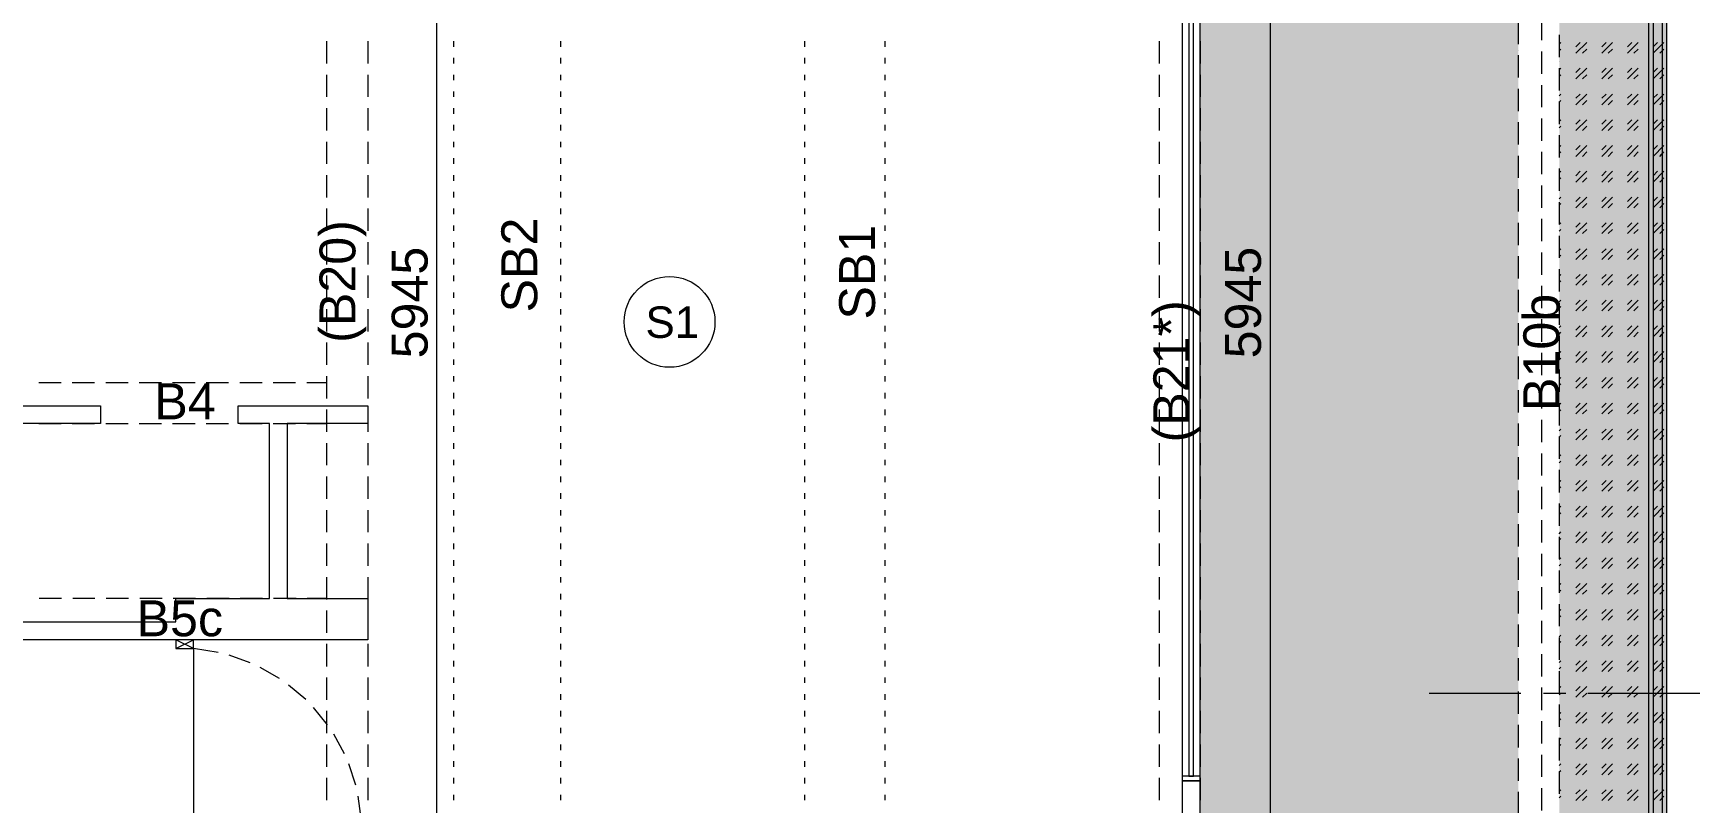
# Model space of a CAD drawing. Header units: millimetres. Extents: x -1303 to 98744, y -1303 to 90097.
# Drawn here: x 66082 to 75410, y 69865 to 74173 of the extents above; entities that cross this region are included whole.
import ezdxf

# ---------------------------------------------------------------- set-up
doc = ezdxf.new("R2010")
doc.units = ezdxf.units.MM
doc.layers.add('PDF_Geometry', color=7, linetype='Continuous')
doc.layers.add('PDF_Text', color=7, linetype='Continuous')
doc.layers.add('PDF_Solid Fills', color=192, linetype='Continuous', true_color=0xc2c0c0c0)
doc.styles.add('PDF ArialMT', font='arial.ttf')

msp = doc.modelspace()

# ---------------------------------------------------------------- linework, layer by layer
at = {"layer": 'PDF_Geometry', "color": 9, "lineweight": 0, "true_color": 0xc0c0c0}
for points in [[(74023.61861, 81272.1461), (75223.66506, 81272.1461), (75223.66506, 65432.01731), (71793.62796, 65432.01731)], [(74023.61861, 81247.60021), (75199.11916, 81247.60021), (75199.11916, 65457.40619), (71793.62796, 65457.40619)], [(74023.61861, 81197.67369), (75149.19264, 81197.67369), (75149.19264, 65507.33684), (71793.62796, 65507.33684)], [(74023.61861, 81172.2848), (75123.80375, 81172.2848), (75123.80375, 65531.87861), (71793.62796, 65531.87861)], [(74523.7764, 74258.88732), (74523.7764, 74133.63713)], [(74623.6377, 74164.95175), (74623.6377, 74039.69328)], [(74523.7764, 74071.0079), (74523.7764, 73945.7577)], [(74623.6377, 73977.07232), (74623.6377, 73852.66512)], [(74523.7764, 73883.12847), (74523.7764, 73758.72954)], [(74623.6377, 73790.03588), (74623.6377, 73664.7857)], [(74523.7764, 73696.10031), (74523.7764, 73570.85011)], [(74623.6377, 73602.16473), (74623.6377, 73476.90627)], [(74523.7764, 73508.22089), (74523.7764, 73383.81368)], [(74623.6377, 73415.1283), (74623.6377, 73289.8781)], [(74523.7764, 73321.19271), (74523.7764, 73195.94253)], [(74623.6377, 73227.24887), (74623.6377, 73101.99868)], [(74523.7764, 73133.31329), (74523.7764, 73008.90609)], [(74623.6377, 73039.37772), (74623.6377, 72914.97051)], [(74523.7764, 72946.28513), (74523.7764, 72821.02666)], [(74623.6377, 72852.34128), (74623.6377, 72727.09109)], [(74523.7764, 72758.4057), (74523.7764, 72633.15551)], [(74623.6377, 72664.46185), (74623.6377, 72540.06292)], [(74523.7764, 72571.36927), (74523.7764, 72446.11908)], [(74623.6377, 72477.43369), (74623.6377, 72352.18349)], [(74523.7764, 72383.49811), (74523.7764, 72258.23965)], [(74623.6377, 72289.55427), (74623.6377, 72165.14706)], [(74523.7764, 72195.61868), (74523.7764, 72071.21148)], [(74623.6377, 72102.5261), (74623.6377, 71977.27591)], [(74523.7764, 72008.58225), (74523.7764, 71883.33206)], [(74623.6377, 71914.64668), (74623.6377, 71789.39648)], [(74523.7764, 71820.7111), (74523.7764, 71696.30389)], [(74623.6377, 71727.61851), (74623.6377, 71602.36005)], [(74523.7764, 71633.67467), (74523.7764, 71508.42447)], [(74623.6377, 71539.73908), (74623.6377, 71414.48889)], [(74523.7764, 71445.79524), (74523.7764, 71321.3963)], [(74623.6377, 71352.70265), (74623.6377, 71227.45246)], [(74523.7764, 71258.76707), (74523.7764, 71133.51688)], [(74623.6377, 71164.8315), (74623.6377, 71039.57303)], [(74523.7764, 71070.88765), (74523.7764, 70945.63745)], [(74623.6377, 70976.95207), (74623.6377, 70852.54487)], [(74523.7764, 70883.85948), (74523.7764, 70758.60929)], [(66879.18391, 70727.29467), (66979.04522, 70777.22119)], [(66979.04522, 70727.29467), (66879.18391, 70777.22119)], [(67117.84111, 70706.13726), (66979.04522, 70727.29467), (66979.04522, 69737.12804), (66879.18391, 69687.19326)], [(74623.6377, 70789.91563), (74623.6377, 70664.66545)], [(67295.56333, 70648.59078), (67177.92484, 70690.05433)], [(67460.5911, 70559.72967), (67352.2627, 70622.35063)], [(74523.7764, 70695.98006), (74523.7764, 70570.72986)], [(67606.9987, 70442.09118), (67511.36887, 70523.33231)], [(74623.6377, 70602.04448), (74623.6377, 70477.63727)], [(74523.7764, 70508.95189), (74523.7764, 70383.69343)], [(67728.86453, 70299.91506), (67650.16064, 70397.23913)], [(74623.6377, 70415.00805), (74623.6377, 70289.75785)], [(67823.65137, 70138.26751), (67763.56351, 70248.28603)], [(74523.7764, 70321.07246), (74523.7764, 70195.82228)], [(74623.6377, 70227.12862), (74623.6377, 70101.87843)], [(67887.12359, 69962.23955), (67848.19313, 70081.57228)], [(74523.7764, 70133.19304), (74523.7764, 70008.78584)], [(74623.6377, 70040.10045), (74623.6377, 69914.85026)], [(67918.43407, 69762.51693), (67901.50815, 69901.30456)], [(74523.7764, 69946.16488), (74523.7764, 69820.90641)]]:
    msp.add_lwpolyline(points, dxfattribs=at)
at = {"layer": 'PDF_Geometry', "color": 122, "lineweight": 0, "true_color": 0x00b88a}
for points in [[(68340.73921, 69726.97084), (68340.73921, 69707.50767), (68340.73921, 75612.11835), (68340.73921, 75592.64692)], [(73005.52587, 75592.64692), (73005.52587, 75612.11835), (73005.52587, 69707.50767), (73005.52587, 69726.97084)]]:
    msp.add_lwpolyline(points, dxfattribs=at)
at = {"layer": 'PDF_Geometry', "color": 9, "lineweight": 0, "true_color": 0xc0c0c0}
for points in [[(72513.82278, 69987.62844), (72613.68574, 69987.62844), (72613.68574, 75331.98933), (72513.82278, 75331.98933)], [(72551.06311, 70013.01732), (72577.2983, 70013.01732), (72577.2983, 75306.60044), (72551.06311, 75306.60044)], [(67953.98017, 71007.41543), (67953.98017, 70777.22119), (65708.75783, 70777.22119), (65708.75783, 73927.13754), (65808.61914, 73927.13754), (65808.61914, 72087.29442), (66458.57302, 72087.29442), (66458.57302, 71987.42484), (65938.94794, 71987.42484), (65938.94794, 71977.27591), (65808.61914, 71977.27591), (65808.61914, 70877.09077), (66879.18391, 70877.09077), (66879.18391, 71007.41543), (67403.8876, 71007.41543), (67403.8876, 71987.42484), (67228.70262, 71987.42484), (67228.70262, 72087.29442), (67953.98017, 72087.29442), (67953.98017, 71987.42484), (67503.74891, 71987.42484), (67503.74891, 71007.41543)], [(66879.18391, 70727.29467), (66979.04687, 70727.29467), (66979.04687, 70777.22615), (66879.18391, 70777.22615)], [(73423.59126, 69456.99902), (73423.59126, 68487.14681), (73523.45256, 68487.14681), (73523.45256, 69687.19326), (72613.68408, 69687.19326), (72613.68408, 69987.62844), (72513.82278, 69987.62844), (72513.82278, 69556.8686), (69473.92495, 69556.8686), (69473.92495, 69456.99902)], [(72513.82278, 69987.62844), (72613.68574, 69987.62844), (72613.68574, 70013.01732), (72513.82278, 70013.01732)]]:
    msp.add_lwpolyline(points, close=True, dxfattribs=at)
at = {"layer": 'PDF_Geometry', "color": 157, "lineweight": 0, "true_color": 0x3f5f7f}
for points in [[(74393.45174, 74236.88693), (74393.45174, 74112.47972)], [(74623.6377, 74164.95175), (74623.6377, 74039.69328)], [(67723.78593, 74128.55439), (67723.78593, 74003.3042)], [(67953.98017, 74128.55439), (67953.98017, 74003.3042)], [(72383.49811, 74128.55439), (72383.49811, 74003.3042)], [(72613.68408, 74128.55439), (72613.68408, 74003.3042)], [(74393.45174, 74049.85049), (74393.45174, 73924.6003)], [(74623.6377, 73977.07232), (74623.6377, 73852.66512)], [(67723.78593, 73940.68324), (67723.78593, 73816.27603)], [(67953.98017, 73940.68324), (67953.98017, 73816.27603)], [(72383.49811, 73940.68324), (72383.49811, 73816.27603)], [(72613.68408, 73940.68324), (72613.68408, 73816.27603)], [(74393.45174, 73861.97107), (74393.45174, 73737.57213)], [(74623.6377, 73790.03588), (74623.6377, 73664.7857)], [(67723.78593, 73753.6468), (67723.78593, 73628.39661)], [(67953.98017, 73753.6468), (67953.98017, 73628.39661)], [(72383.49811, 73753.6468), (72383.49811, 73628.39661)], [(72613.68408, 73753.6468), (72613.68408, 73628.39661)], [(74393.45174, 73674.9429), (74393.45174, 73549.6927)], [(74623.6377, 73602.16473), (74623.6377, 73476.90627)], [(67723.78593, 73565.76737), (67723.78593, 73441.36844)], [(67953.98017, 73565.76737), (67953.98017, 73441.36844)], [(72383.49811, 73565.76737), (72383.49811, 73441.36844)], [(72613.68408, 73565.76737), (72613.68408, 73441.36844)], [(74393.45174, 73487.06348), (74393.45174, 73362.65627)], [(74623.6377, 73415.1283), (74623.6377, 73289.8781)], [(67723.78593, 73378.73921), (67723.78593, 73253.48901)], [(67953.98017, 73378.73921), (67953.98017, 73253.48901)], [(72383.49811, 73378.73921), (72383.49811, 73253.48901)], [(72613.68408, 73378.73921), (72613.68408, 73253.48901)], [(74393.45174, 73300.03531), (74393.45174, 73174.78512)], [(74623.6377, 73227.24887), (74623.6377, 73101.99868)], [(67723.78593, 73190.85979), (67723.78593, 73066.45258)], [(67953.98017, 73190.85979), (67953.98017, 73066.45258)], [(72383.49811, 73190.85979), (72383.49811, 73066.45258)], [(72613.68408, 73190.85979), (72613.68408, 73066.45258)], [(74393.45174, 73112.15589), (74393.45174, 72986.90569)], [(74623.6377, 73039.37772), (74623.6377, 72914.97051)], [(67723.78593, 73003.83162), (67723.78593, 72878.58143)], [(67953.98017, 73003.83162), (67953.98017, 72878.58143)], [(72383.49811, 73003.83162), (72383.49811, 72878.58143)], [(72613.68408, 73003.83162), (72613.68408, 72878.58143)], [(74393.45174, 72925.12772), (74393.45174, 72799.86926)], [(74623.6377, 72852.34128), (74623.6377, 72727.09109)], [(67723.78593, 72815.95219), (67723.78593, 72690.702)], [(67953.98017, 72815.95219), (67953.98017, 72690.702)], [(72383.49811, 72815.95219), (72383.49811, 72690.702)], [(72613.68408, 72815.95219), (72613.68408, 72690.702)], [(74393.45174, 72737.24829), (74393.45174, 72611.9981)], [(74623.6377, 72664.46185), (74623.6377, 72540.06292)], [(67723.78593, 72628.92403), (67723.78593, 72503.66556)], [(67953.98017, 72628.92403), (67953.98017, 72503.66556)], [(72383.49811, 72628.92403), (72383.49811, 72503.66556)], [(72613.68408, 72628.92403), (72613.68408, 72503.66556)], [(74393.45174, 72549.36887), (74393.45174, 72424.96167)], [(74623.6377, 72477.43369), (74623.6377, 72352.18349)], [(67723.78593, 72441.0446), (67723.78593, 72315.79441)], [(67953.98017, 72441.0446), (67953.98017, 72315.79441)], [(72383.49811, 72441.0446), (72383.49811, 72315.79441)], [(72613.68408, 72441.0446), (72613.68408, 72315.79441)], [(74393.45174, 72362.34071), (74393.45174, 72237.08224)], [(74623.6377, 72289.55427), (74623.6377, 72165.14706)], [(66112.43867, 72217.61909), (66237.693, 72217.61909)], [(66300.3181, 72217.61909), (66424.72117, 72217.61909)], [(66487.35039, 72217.61909), (66612.60059, 72217.61909)], [(66675.22569, 72217.61909), (66800.48001, 72217.61909)], [(66862.25799, 72217.61909), (66987.50819, 72217.61909)], [(67050.13741, 72217.61909), (67175.38761, 72217.61909)], [(67238.0127, 72217.61909), (67362.41991, 72217.61909)], [(67425.045, 72217.61909), (67550.2952, 72217.61909)], [(67612.92442, 72217.61909), (67723.78593, 72217.61909)], [(67723.78593, 72253.16518), (67723.78593, 72128.75798)], [(67953.98017, 72253.16518), (67953.98017, 72128.75798)], [(72383.49811, 72253.16518), (72383.49811, 72128.75798)], [(72613.68408, 72253.16518), (72613.68408, 72128.75798)], [(74393.45174, 72174.46128), (74393.45174, 72050.05408)], [(74623.6377, 72102.5261), (74623.6377, 71977.27591)], [(67723.78593, 72066.13702), (67723.78593, 71940.87855)], [(67953.98017, 72066.13702), (67953.98017, 71940.87855)], [(72383.49811, 72066.13702), (72383.49811, 71940.87855)], [(72613.68408, 72066.13702), (72613.68408, 71940.87855)], [(66112.43867, 71987.42484), (66237.693, 71987.42484)], [(66300.3181, 71987.42484), (66424.72117, 71987.42484)], [(66487.35039, 71987.42484), (66612.60059, 71987.42484)], [(66675.22569, 71987.42484), (66800.48001, 71987.42484)], [(66862.25799, 71987.42484), (66987.50819, 71987.42484)], [(67050.13741, 71987.42484), (67175.38761, 71987.42484)], [(67238.0127, 71987.42484), (67362.41991, 71987.42484)], [(67425.045, 71987.42484), (67550.2952, 71987.42484)], [(67612.92442, 71987.42484), (67723.78593, 71987.42484)], [(74393.45174, 71987.42484), (74393.45174, 71862.17466)], [(67723.78593, 71878.25759), (67723.78593, 71753.85039)], [(67953.98017, 71878.25759), (67953.98017, 71753.85039)], [(72383.49811, 71878.25759), (72383.49811, 71753.85039)], [(72613.68408, 71878.25759), (72613.68408, 71753.85039)], [(74623.6377, 71914.64668), (74623.6377, 71789.39648)], [(74393.45174, 71799.55369), (74393.45174, 71675.14648)], [(67723.78593, 71691.22115), (67723.78593, 71565.97096)], [(67953.98017, 71691.22115), (67953.98017, 71565.97096)], [(72383.49811, 71691.22115), (72383.49811, 71565.97096)], [(72613.68408, 71691.22115), (72613.68408, 71565.97096)], [(74623.6377, 71727.61851), (74623.6377, 71602.36005)], [(74393.45174, 71612.51726), (74393.45174, 71487.26706)], [(67723.78593, 71503.35), (67723.78593, 71378.94279)], [(67953.98017, 71503.35), (67953.98017, 71378.94279)], [(72383.49811, 71503.35), (72383.49811, 71378.94279)], [(72613.68408, 71503.35), (72613.68408, 71378.94279)], [(74623.6377, 71539.73908), (74623.6377, 71414.48889)], [(74393.45174, 71424.63783), (74393.45174, 71299.38764)], [(67723.78593, 71316.31357), (67723.78593, 71191.06337)], [(67953.98017, 71316.31357), (67953.98017, 71191.06337)], [(72383.49811, 71316.31357), (72383.49811, 71191.06337)], [(72613.68408, 71316.31357), (72613.68408, 71191.06337)], [(74623.6377, 71352.70265), (74623.6377, 71227.45246)], [(74393.45174, 71237.60967), (74393.45174, 71112.35947)], [(67723.78593, 71128.43414), (67723.78593, 71003.18395)], [(67953.98017, 71128.43414), (67953.98017, 71003.18395)], [(72383.49811, 71128.43414), (72383.49811, 71003.18395)], [(72613.68408, 71128.43414), (72613.68408, 71003.18395)], [(74623.6377, 71164.8315), (74623.6377, 71039.57303)], [(66240.23024, 71007.41543), (66114.98004, 71007.41543)], [(66427.26254, 71007.41543), (66302.85533, 71007.41543)], [(66615.13783, 71007.41543), (66489.88763, 71007.41543)], [(66803.01725, 71007.41543), (66677.76705, 71007.41543)], [(66990.04955, 71007.41543), (66864.79523, 71007.41543)], [(67177.92484, 71007.41543), (67052.67465, 71007.41543)], [(67364.95714, 71007.41543), (67239.70695, 71007.41543)], [(67552.83657, 71007.41543), (67427.58224, 71007.41543)], [(67723.78593, 71007.41543), (67615.46166, 71007.41543)], [(74393.45174, 71049.73024), (74393.45174, 70924.48005)], [(67723.78593, 70941.40597), (67723.78593, 70816.15578)], [(67953.98017, 70941.40597), (67953.98017, 70816.15578)], [(72383.49811, 70941.40597), (72383.49811, 70816.15578)], [(72613.68408, 70941.40597), (72613.68408, 70816.15578)], [(74623.6377, 70976.95207), (74623.6377, 70852.54487)], [(74393.45174, 70862.70207), (74393.45174, 70737.45188)], [(66240.23024, 70777.22119), (66114.98004, 70777.22119)], [(66427.26254, 70777.22119), (66302.85533, 70777.22119)], [(66615.13783, 70777.22119), (66489.88763, 70777.22119)], [(66803.01725, 70777.22119), (66677.76705, 70777.22119)], [(66990.04955, 70777.22119), (66864.79523, 70777.22119)], [(67177.92484, 70777.22119), (67052.67465, 70777.22119)], [(67364.95714, 70777.22119), (67239.70695, 70777.22119)], [(67552.83657, 70777.22119), (67427.58224, 70777.22119)], [(67723.78593, 70777.22119), (67615.46166, 70777.22119)], [(67723.78593, 70753.52655), (67723.78593, 70628.27636)], [(67953.98017, 70753.52655), (67953.98017, 70628.27636)], [(72383.49811, 70753.52655), (72383.49811, 70628.27636)], [(72613.68408, 70753.52655), (72613.68408, 70628.27636)], [(74623.6377, 70789.91563), (74623.6377, 70664.66545)], [(74393.45174, 70674.82265), (74393.45174, 70549.57245)], [(67723.78593, 70565.64712), (67723.78593, 70441.24819)], [(67953.98017, 70565.64712), (67953.98017, 70441.24819)], [(72383.49811, 70565.64712), (72383.49811, 70441.24819)], [(72613.68408, 70565.64712), (72613.68408, 70441.24819)], [(74623.6377, 70602.04448), (74623.6377, 70477.63727)], [(74393.45174, 70486.94323), (74393.45174, 70362.53602)], [(67723.78593, 70378.61896), (67723.78593, 70253.36876)], [(67953.98017, 70378.61896), (67953.98017, 70253.36876)], [(72383.49811, 70378.61896), (72383.49811, 70253.36876)], [(72613.68408, 70378.61896), (72613.68408, 70253.36876)], [(74623.6377, 70415.00805), (74623.6377, 70289.75785)], [(74393.45174, 70299.91506), (74393.45174, 70174.66487)], [(67723.78593, 70190.73954), (67723.78593, 70066.33233)], [(67953.98017, 70190.73954), (67953.98017, 70066.33233)], [(72383.49811, 70190.73954), (72383.49811, 70066.33233)], [(72613.68408, 70190.73954), (72613.68408, 70066.33233)], [(74623.6377, 70227.12862), (74623.6377, 70101.87843)], [(74393.45174, 70112.03564), (74393.45174, 69987.62844)], [(67723.78593, 70003.71137), (67723.78593, 69878.46118)], [(67953.98017, 70003.71137), (67953.98017, 69878.46118)], [(72383.49811, 70003.71137), (72383.49811, 69878.46118)], [(72613.68408, 70003.71137), (72613.68408, 69878.46118)], [(74623.6377, 70040.10045), (74623.6377, 69914.85026)], [(74393.45174, 69925.00747), (74393.45174, 69799.74901)]]:
    msp.add_lwpolyline(points, dxfattribs=at)
at = {"layer": 'PDF_Geometry', "lineweight": 0}
for points in [[(75223.66506, 74164.95175), (75223.66506, 74039.69328)], [(74393.45174, 74137.86861), (74393.45174, 74137.86861)], [(74393.45174, 74137.86861), (74393.45174, 74137.86861)], [(74393.45174, 74075.23938), (74393.45174, 74075.23938)], [(74393.45174, 74075.23938), (74393.45174, 74075.23938)], [(74623.6377, 74137.86861), (74623.6377, 74137.86861)], [(74623.6377, 74111.62846), (74632.95192, 74120.94268)], [(74623.6377, 74075.23938), (74632.95192, 74084.5536)], [(74623.6377, 74075.23938), (74623.6377, 74075.23938)], [(74717.58155, 74060.85069), (74777.66528, 74120.94268)], [(74717.58155, 74097.24804), (74741.27619, 74120.94268)], [(74753.12765, 74060.85069), (74777.66528, 74084.5536)], [(74861.45191, 74060.85069), (74921.53565, 74120.94268)], [(74861.45191, 74097.24804), (74885.98954, 74120.94268)], [(74897.841, 74060.85069), (74921.53565, 74084.5536)], [(75006.16527, 74060.85069), (75066.25727, 74120.94268)], [(75006.16527, 74097.24804), (75029.85991, 74120.94268)], [(75041.71136, 74060.85069), (75066.25727, 74084.5536)], [(75150.03564, 74060.85069), (75210.12763, 74120.94268)], [(75150.03564, 74097.24804), (75174.58153, 74120.94268)], [(75186.42472, 74060.85069), (75210.12763, 74084.5536)], [(74393.45174, 74012.61842), (74393.45174, 74012.61842)], [(74393.45174, 74012.61842), (74393.45174, 74012.61842)], [(74623.6377, 74012.61842), (74623.6377, 74012.61842)], [(74623.6377, 73967.7581), (74632.95192, 73977.07232)], [(74717.58155, 73916.98032), (74777.66528, 73977.07232)], [(74717.58155, 73952.52642), (74741.27619, 73977.07232)], [(74861.45191, 73916.98032), (74921.53565, 73977.07232)], [(74861.45191, 73952.52642), (74885.98954, 73977.07232)], [(75006.16527, 73916.98032), (75066.25727, 73977.07232)], [(75006.16527, 73952.52642), (75029.85991, 73977.07232)], [(75150.03564, 73916.98032), (75210.12763, 73977.07232)], [(75150.03564, 73952.52642), (75174.58153, 73977.07232)], [(75223.66506, 73977.07232), (75223.66506, 73852.66512)], [(74393.45174, 73927.13754), (74393.45174, 73927.13754)], [(74393.45174, 73927.13754), (74393.45174, 73927.13754)], [(74623.6377, 73931.36902), (74632.95192, 73940.68324)], [(74623.6377, 73927.13754), (74623.6377, 73927.13754)], [(74753.12765, 73916.98032), (74777.66528, 73940.68324)], [(74897.841, 73916.98032), (74921.53565, 73940.68324)], [(75041.71136, 73916.98032), (75066.25727, 73940.68324)], [(75186.42472, 73916.98032), (75210.12763, 73940.68324)], [(74623.6377, 73823.04475), (74632.95192, 73832.3507)], [(74623.6377, 73786.65566), (74632.95192, 73796.81287)], [(74717.58155, 73772.26697), (74777.66528, 73832.3507)], [(74717.58155, 73808.65606), (74741.27619, 73832.3507)], [(74753.12765, 73772.26697), (74777.66528, 73796.81287)], [(74861.45191, 73772.26697), (74921.53565, 73832.3507)], [(74861.45191, 73808.65606), (74885.98954, 73832.3507)], [(74897.841, 73772.26697), (74921.53565, 73796.81287)], [(75006.16527, 73772.26697), (75066.25727, 73832.3507)], [(75006.16527, 73808.65606), (75029.85991, 73832.3507)], [(75041.71136, 73772.26697), (75066.25727, 73796.81287)], [(75150.03564, 73772.26697), (75210.12763, 73832.3507)], [(75150.03564, 73808.65606), (75174.58153, 73832.3507)], [(75186.42472, 73772.26697), (75210.12763, 73796.81287)], [(75223.66506, 73790.03588), (75223.66506, 73664.7857)], [(74623.6377, 73679.17438), (74632.95192, 73688.48033)], [(74717.58155, 73628.39661), (74777.66528, 73688.48033)], [(74717.58155, 73663.9427), (74741.27619, 73688.48033)], [(74861.45191, 73628.39661), (74921.53565, 73688.48033)], [(74861.45191, 73663.9427), (74885.98954, 73688.48033)], [(75006.16527, 73628.39661), (75066.25727, 73688.48033)], [(75006.16527, 73663.9427), (75029.85991, 73688.48033)], [(75150.03564, 73628.39661), (75210.12763, 73688.48033)], [(75150.03564, 73663.9427), (75174.58153, 73688.48033)], [(74623.6377, 73642.78529), (74632.95192, 73652.09125)], [(74753.12765, 73628.39661), (74777.66528, 73652.09125)], [(74897.841, 73628.39661), (74921.53565, 73652.09125)], [(75041.71136, 73628.39661), (75066.25727, 73652.09125)], [(75186.42472, 73628.39661), (75210.12763, 73652.09125)], [(75223.66506, 73602.16473), (75223.66506, 73476.90627)], [(74623.6377, 73534.46103), (74632.95192, 73543.76698)], [(74623.6377, 73498.91493), (74632.95192, 73508.22089)], [(74717.58155, 73483.68325), (74777.66528, 73543.76698)], [(74717.58155, 73520.07234), (74741.27619, 73543.76698)], [(74753.12765, 73483.68325), (74777.66528, 73508.22089)], [(74861.45191, 73483.68325), (74921.53565, 73543.76698)], [(74861.45191, 73520.07234), (74885.98954, 73543.76698)], [(74897.841, 73483.68325), (74921.53565, 73508.22089)], [(75006.16527, 73483.68325), (75066.25727, 73543.76698)], [(75006.16527, 73520.07234), (75029.85991, 73543.76698)], [(75041.71136, 73483.68325), (75066.25727, 73508.22089)], [(75150.03564, 73483.68325), (75210.12763, 73543.76698)], [(75150.03564, 73520.07234), (75174.58153, 73543.76698)], [(75186.42472, 73483.68325), (75210.12763, 73508.22089)], [(75223.66506, 73415.1283), (75223.66506, 73289.8781)], [(74623.6377, 73390.59067), (74632.95192, 73399.89662)], [(74623.6377, 73354.19331), (74632.95192, 73363.50753)], [(74717.58155, 73339.81289), (74777.66528, 73399.89662)], [(74717.58155, 73375.35072), (74741.27619, 73399.89662)], [(74753.12765, 73339.81289), (74777.66528, 73363.50753)], [(74861.45191, 73339.81289), (74921.53565, 73399.89662)], [(74861.45191, 73375.35072), (74885.98954, 73399.89662)], [(74897.841, 73339.81289), (74921.53565, 73363.50753)], [(75006.16527, 73339.81289), (75066.25727, 73399.89662)], [(75006.16527, 73375.35072), (75029.85991, 73399.89662)], [(75041.71136, 73339.81289), (75066.25727, 73363.50753)], [(75150.03564, 73339.81289), (75210.12763, 73399.89662)], [(75150.03564, 73375.35072), (75174.58153, 73399.89662)], [(75186.42472, 73339.81289), (75210.12763, 73363.50753)], [(74623.6377, 73245.86905), (74632.95192, 73255.18326)], [(74717.58155, 73195.09127), (74777.66528, 73255.18326)], [(74717.58155, 73231.48035), (74741.27619, 73255.18326)], [(74861.45191, 73195.09127), (74921.53565, 73255.18326)], [(74861.45191, 73231.48035), (74885.98954, 73255.18326)], [(75006.16527, 73195.09127), (75066.25727, 73255.18326)], [(75006.16527, 73231.48035), (75029.85991, 73255.18326)], [(75150.03564, 73195.09127), (75210.12763, 73255.18326)], [(75150.03564, 73231.48035), (75174.58153, 73255.18326)], [(75223.66506, 73227.24887), (75223.66506, 73101.99868)], [(74623.6377, 73210.32294), (74632.95192, 73219.63716)], [(74753.12765, 73195.09127), (74777.66528, 73219.63716)], [(74897.841, 73195.09127), (74921.53565, 73219.63716)], [(75041.71136, 73195.09127), (75066.25727, 73219.63716)], [(75186.42472, 73195.09127), (75210.12763, 73219.63716)], [(74623.6377, 73101.99868), (74632.95192, 73111.3129)], [(74623.6377, 73065.60959), (74632.95192, 73074.91554)], [(74717.58155, 73051.22091), (74777.66528, 73111.3129)], [(74717.58155, 73087.60999), (74741.27619, 73111.3129)], [(74753.12765, 73051.22091), (74777.66528, 73074.91554)], [(74861.45191, 73051.22091), (74921.53565, 73111.3129)], [(74861.45191, 73087.60999), (74885.98954, 73111.3129)], [(74897.841, 73051.22091), (74921.53565, 73074.91554)], [(75006.16527, 73051.22091), (75066.25727, 73111.3129)], [(75006.16527, 73087.60999), (75029.85991, 73111.3129)], [(75041.71136, 73051.22091), (75066.25727, 73074.91554)], [(75150.03564, 73051.22091), (75210.12763, 73111.3129)], [(75150.03564, 73087.60999), (75174.58153, 73111.3129)], [(75186.42472, 73051.22091), (75210.12763, 73074.91554)], [(75223.66506, 73039.37772), (75223.66506, 72914.97051)], [(74623.6377, 72957.28532), (74632.95192, 72966.59128)], [(74717.58155, 72906.50755), (74777.66528, 72966.59128)], [(74717.58155, 72942.89663), (74741.27619, 72966.59128)], [(74861.45191, 72906.50755), (74921.53565, 72966.59128)], [(74861.45191, 72942.89663), (74885.98954, 72966.59128)], [(75006.16527, 72906.50755), (75066.25727, 72966.59128)], [(75006.16527, 72942.89663), (75029.85991, 72966.59128)], [(75150.03564, 72906.50755), (75210.12763, 72966.59128)], [(75150.03564, 72942.89663), (75174.58153, 72966.59128)], [(74623.6377, 72921.73923), (74632.95192, 72931.04518)], [(74753.12765, 72906.50755), (74777.66528, 72931.04518)], [(74897.841, 72906.50755), (74921.53565, 72931.04518)], [(75041.71136, 72906.50755), (75066.25727, 72931.04518)], [(75186.42472, 72906.50755), (75210.12763, 72931.04518)], [(75223.66506, 72852.34128), (75223.66506, 72727.09109)], [(74623.6377, 72813.41496), (74632.95192, 72822.72091)], [(74623.6377, 72777.02588), (74632.95192, 72786.33183)], [(74717.58155, 72762.63718), (74777.66528, 72822.72091)], [(74717.58155, 72799.02627), (74741.27619, 72822.72091)], [(74753.12765, 72762.63718), (74777.66528, 72786.33183)], [(74861.45191, 72762.63718), (74921.53565, 72822.72091)], [(74861.45191, 72799.02627), (74885.98954, 72822.72091)], [(74897.841, 72762.63718), (74921.53565, 72786.33183)], [(75006.16527, 72762.63718), (75066.25727, 72822.72091)], [(75006.16527, 72799.02627), (75029.85991, 72822.72091)], [(75041.71136, 72762.63718), (75066.25727, 72786.33183)], [(75150.03564, 72762.63718), (75210.12763, 72822.72091)], [(75150.03564, 72799.02627), (75174.58153, 72822.72091)], [(75186.42472, 72762.63718), (75210.12763, 72786.33183)], [(74623.6377, 72668.69334), (74632.95192, 72678.85055)], [(74717.58155, 72618.76682), (74777.66528, 72678.85055)], [(74717.58155, 72654.31292), (74741.27619, 72678.85055)], [(74861.45191, 72618.76682), (74921.53565, 72678.85055)], [(74861.45191, 72654.31292), (74885.98954, 72678.85055)], [(75006.16527, 72618.76682), (75066.25727, 72678.85055)], [(75006.16527, 72654.31292), (75029.85991, 72678.85055)], [(75150.03564, 72618.76682), (75210.12763, 72678.85055)], [(75150.03564, 72654.31292), (75174.58153, 72678.85055)], [(75223.66506, 72664.46185), (75223.66506, 72540.06292)], [(74623.6377, 72633.15551), (74632.95192, 72642.46146)], [(74753.12765, 72618.76682), (74777.66528, 72642.46146)], [(74897.841, 72618.76682), (74921.53565, 72642.46146)], [(75041.71136, 72618.76682), (75066.25727, 72642.46146)], [(75186.42472, 72618.76682), (75210.12763, 72642.46146)], [(74623.6377, 72524.82297), (74632.95192, 72534.13719)], [(74623.6377, 72488.43389), (74632.95192, 72498.5911)], [(74717.58155, 72474.0452), (74777.66528, 72534.13719)], [(74717.58155, 72510.44255), (74741.27619, 72534.13719)], [(74753.12765, 72474.0452), (74777.66528, 72498.5911)], [(74861.45191, 72474.0452), (74921.53565, 72534.13719)], [(74861.45191, 72510.44255), (74885.98954, 72534.13719)], [(74897.841, 72474.0452), (74921.53565, 72498.5911)], [(75006.16527, 72474.0452), (75066.25727, 72534.13719)], [(75006.16527, 72510.44255), (75029.85991, 72534.13719)], [(75041.71136, 72474.0452), (75066.25727, 72498.5911)], [(75150.03564, 72474.0452), (75210.12763, 72534.13719)], [(75150.03564, 72510.44255), (75174.58153, 72534.13719)], [(75186.42472, 72474.0452), (75210.12763, 72498.5911)], [(75223.66506, 72477.43369), (75223.66506, 72352.18349)], [(74623.6377, 72380.95261), (74632.95192, 72390.26682)], [(74717.58155, 72330.17483), (74777.66528, 72390.26682)], [(74717.58155, 72365.72093), (74741.27619, 72390.26682)], [(74861.45191, 72330.17483), (74921.53565, 72390.26682)], [(74861.45191, 72365.72093), (74885.98954, 72390.26682)], [(75006.16527, 72330.17483), (75066.25727, 72390.26682)], [(75006.16527, 72365.72093), (75029.85991, 72390.26682)], [(75150.03564, 72330.17483), (75210.12763, 72390.26682)], [(75150.03564, 72365.72093), (75174.58153, 72390.26682)], [(74623.6377, 72344.56353), (74632.95192, 72353.87774)], [(74753.12765, 72330.17483), (74777.66528, 72353.87774)], [(74897.841, 72330.17483), (74921.53565, 72353.87774)], [(75041.71136, 72330.17483), (75066.25727, 72353.87774)], [(75186.42472, 72330.17483), (75210.12763, 72353.87774)], [(75223.66506, 72289.55427), (75223.66506, 72165.14706)], [(74623.6377, 72236.23925), (74632.95192, 72245.5452)], [(74623.6377, 72200.69316), (74632.95192, 72210.00738)], [(74717.58155, 72185.46148), (74777.66528, 72245.5452)], [(74717.58155, 72221.85057), (74741.27619, 72245.5452)], [(74753.12765, 72185.46148), (74777.66528, 72210.00738)], [(74861.45191, 72185.46148), (74921.53565, 72245.5452)], [(74861.45191, 72221.85057), (74885.98954, 72245.5452)], [(74897.841, 72185.46148), (74921.53565, 72210.00738)], [(75006.16527, 72185.46148), (75066.25727, 72245.5452)], [(75006.16527, 72221.85057), (75029.85991, 72245.5452)], [(75041.71136, 72185.46148), (75066.25727, 72210.00738)], [(75150.03564, 72185.46148), (75210.12763, 72245.5452)], [(75150.03564, 72221.85057), (75174.58153, 72245.5452)], [(75186.42472, 72185.46148), (75210.12763, 72210.00738)], [(74623.6377, 72092.36889), (74632.95192, 72101.67484)], [(74717.58155, 72041.59111), (74777.66528, 72101.67484)], [(74717.58155, 72077.13721), (74741.27619, 72101.67484)], [(74861.45191, 72041.59111), (74921.53565, 72101.67484)], [(74861.45191, 72077.13721), (74885.98954, 72101.67484)], [(75006.16527, 72041.59111), (75066.25727, 72101.67484)], [(75006.16527, 72077.13721), (75029.85991, 72101.67484)], [(75150.03564, 72041.59111), (75210.12763, 72101.67484)], [(75150.03564, 72077.13721), (75174.58153, 72101.67484)], [(75223.66506, 72102.5261), (75223.66506, 71977.27591)], [(74623.6377, 72055.9798), (74632.95192, 72065.28576)], [(74753.12765, 72041.59111), (74777.66528, 72065.28576)], [(74897.841, 72041.59111), (74921.53565, 72065.28576)], [(75041.71136, 72041.59111), (75066.25727, 72065.28576)], [(75186.42472, 72041.59111), (75210.12763, 72065.28576)], [(74623.6377, 71947.65554), (74632.95192, 71956.96149)], [(74623.6377, 71912.10944), (74632.95192, 71921.4154)], [(74717.58155, 71896.87776), (74777.66528, 71956.96149)], [(74717.58155, 71933.26684), (74741.27619, 71956.96149)], [(74753.12765, 71896.87776), (74777.66528, 71921.4154)], [(74861.45191, 71896.87776), (74921.53565, 71956.96149)], [(74861.45191, 71933.26684), (74885.98954, 71956.96149)], [(74897.841, 71896.87776), (74921.53565, 71921.4154)], [(75006.16527, 71896.87776), (75066.25727, 71956.96149)], [(75006.16527, 71933.26684), (75029.85991, 71956.96149)], [(75041.71136, 71896.87776), (75066.25727, 71921.4154)], [(75150.03564, 71896.87776), (75210.12763, 71956.96149)], [(75150.03564, 71933.26684), (75174.58153, 71956.96149)], [(75186.42472, 71896.87776), (75210.12763, 71921.4154)], [(75223.66506, 71914.64668), (75223.66506, 71789.39648)], [(74623.6377, 71803.78517), (74632.95192, 71813.09112)], [(74623.6377, 71767.38782), (74632.95192, 71776.70203)], [(74717.58155, 71753.0074), (74777.66528, 71813.09112)], [(74717.58155, 71788.54522), (74741.27619, 71813.09112)], [(74753.12765, 71753.0074), (74777.66528, 71776.70203)], [(74861.45191, 71753.0074), (74921.53565, 71813.09112)], [(74861.45191, 71788.54522), (74885.98954, 71813.09112)], [(74897.841, 71753.0074), (74921.53565, 71776.70203)], [(75006.16527, 71753.0074), (75066.25727, 71813.09112)], [(75006.16527, 71788.54522), (75029.85991, 71813.09112)], [(75041.71136, 71753.0074), (75066.25727, 71776.70203)], [(75150.03564, 71753.0074), (75210.12763, 71813.09112)], [(75150.03564, 71788.54522), (75174.58153, 71813.09112)], [(75186.42472, 71753.0074), (75210.12763, 71776.70203)], [(74623.6377, 71659.06355), (74632.95192, 71668.37777)], [(74717.58155, 71608.28578), (74777.66528, 71668.37777)], [(74717.58155, 71644.67486), (74741.27619, 71668.37777)], [(74861.45191, 71608.28578), (74921.53565, 71668.37777)], [(74861.45191, 71644.67486), (74885.98954, 71668.37777)], [(75006.16527, 71608.28578), (75066.25727, 71668.37777)], [(75006.16527, 71644.67486), (75029.85991, 71668.37777)], [(75150.03564, 71608.28578), (75210.12763, 71668.37777)], [(75150.03564, 71644.67486), (75174.58153, 71668.37777)], [(75223.66506, 71727.61851), (75223.66506, 71602.36005)], [(74623.6377, 71623.51745), (74632.95192, 71632.83167)], [(74753.12765, 71608.28578), (74777.66528, 71632.83167)], [(74897.841, 71608.28578), (74921.53565, 71632.83167)], [(75041.71136, 71608.28578), (75066.25727, 71632.83167)], [(75186.42472, 71608.28578), (75210.12763, 71632.83167)], [(74623.6377, 71515.19319), (74632.95192, 71524.50741)], [(74623.6377, 71478.8041), (74632.95192, 71488.11005)], [(74717.58155, 71464.41541), (74777.66528, 71524.50741)], [(74717.58155, 71500.80449), (74741.27619, 71524.50741)], [(74753.12765, 71464.41541), (74777.66528, 71488.11005)], [(74861.45191, 71464.41541), (74921.53565, 71524.50741)], [(74861.45191, 71500.80449), (74885.98954, 71524.50741)], [(74897.841, 71464.41541), (74921.53565, 71488.11005)], [(75006.16527, 71464.41541), (75066.25727, 71524.50741)], [(75006.16527, 71500.80449), (75029.85991, 71524.50741)], [(75041.71136, 71464.41541), (75066.25727, 71488.11005)], [(75150.03564, 71464.41541), (75210.12763, 71524.50741)], [(75150.03564, 71500.80449), (75174.58153, 71524.50741)], [(75186.42472, 71464.41541), (75210.12763, 71488.11005)], [(75223.66506, 71539.73908), (75223.66506, 71414.48889)], [(74623.6377, 71370.47983), (74632.95192, 71380.63704)], [(74717.58155, 71320.54505), (74777.66528, 71380.63704)], [(74717.58155, 71356.09114), (74741.27619, 71380.63704)], [(74861.45191, 71320.54505), (74921.53565, 71380.63704)], [(74861.45191, 71356.09114), (74885.98954, 71380.63704)], [(75006.16527, 71320.54505), (75066.25727, 71380.63704)], [(75006.16527, 71356.09114), (75029.85991, 71380.63704)], [(75150.03564, 71320.54505), (75210.12763, 71380.63704)], [(75150.03564, 71356.09114), (75174.58153, 71380.63704)], [(74623.6377, 71334.93374), (74632.95192, 71344.23969)], [(74753.12765, 71320.54505), (74777.66528, 71344.23969)], [(74897.841, 71320.54505), (74921.53565, 71344.23969)], [(75041.71136, 71320.54505), (75066.25727, 71344.23969)], [(75186.42472, 71320.54505), (75210.12763, 71344.23969)], [(75223.66506, 71352.70265), (75223.66506, 71227.45246)], [(74623.6377, 71226.60946), (74632.95192, 71235.91542)], [(74623.6377, 71190.22038), (74632.95192, 71199.52633)], [(74717.58155, 71175.83169), (74777.66528, 71235.91542)], [(74717.58155, 71212.22078), (74741.27619, 71235.91542)], [(74753.12765, 71175.83169), (74777.66528, 71199.52633)], [(74861.45191, 71175.83169), (74921.53565, 71235.91542)], [(74861.45191, 71212.22078), (74885.98954, 71235.91542)], [(74897.841, 71175.83169), (74921.53565, 71199.52633)], [(75006.16527, 71175.83169), (75066.25727, 71235.91542)], [(75006.16527, 71212.22078), (75029.85991, 71235.91542)], [(75041.71136, 71175.83169), (75066.25727, 71199.52633)], [(75150.03564, 71175.83169), (75210.12763, 71235.91542)], [(75150.03564, 71212.22078), (75174.58153, 71235.91542)], [(75186.42472, 71175.83169), (75210.12763, 71199.52633)], [(74623.6377, 71082.7391), (74632.95192, 71092.04506)], [(74717.58155, 71031.96132), (74777.66528, 71092.04506)], [(74717.58155, 71067.50743), (74741.27619, 71092.04506)], [(74861.45191, 71031.96132), (74921.53565, 71092.04506)], [(74861.45191, 71067.50743), (74885.98954, 71092.04506)], [(75006.16527, 71031.96132), (75066.25727, 71092.04506)], [(75006.16527, 71067.50743), (75029.85991, 71092.04506)], [(75150.03564, 71031.96132), (75210.12763, 71092.04506)], [(75150.03564, 71067.50743), (75174.58153, 71092.04506)], [(75223.66506, 71164.8315), (75223.66506, 71039.57303)], [(74623.6377, 71046.35002), (74632.95192, 71055.65597)], [(74753.12765, 71031.96132), (74777.66528, 71055.65597)], [(74897.841, 71031.96132), (74921.53565, 71055.65597)], [(75041.71136, 71031.96132), (75066.25727, 71055.65597)], [(75186.42472, 71031.96132), (75210.12763, 71055.65597)], [(74623.6377, 70938.01748), (74632.95192, 70947.3317)], [(74623.6377, 70901.6284), (74632.95192, 70911.7856)], [(74717.58155, 70887.2397), (74777.66528, 70947.3317)], [(74717.58155, 70923.63706), (74741.27619, 70947.3317)], [(74753.12765, 70887.2397), (74777.66528, 70911.7856)], [(74861.45191, 70887.2397), (74921.53565, 70947.3317)], [(74861.45191, 70923.63706), (74885.98954, 70947.3317)], [(74897.841, 70887.2397), (74921.53565, 70911.7856)], [(75006.16527, 70887.2397), (75066.25727, 70947.3317)], [(75006.16527, 70923.63706), (75029.85991, 70947.3317)], [(75041.71136, 70887.2397), (75066.25727, 70911.7856)], [(75150.03564, 70887.2397), (75210.12763, 70947.3317)], [(75150.03564, 70923.63706), (75174.58153, 70947.3317)], [(75186.42472, 70887.2397), (75210.12763, 70911.7856)], [(75223.66506, 70976.95207), (75223.66506, 70852.54487)], [(74623.6377, 70794.14711), (74632.95192, 70803.46133)], [(74717.58155, 70743.36934), (74777.66528, 70803.46133)], [(74717.58155, 70778.91544), (74741.27619, 70803.46133)], [(74861.45191, 70743.36934), (74921.53565, 70803.46133)], [(74861.45191, 70778.91544), (74885.98954, 70803.46133)], [(75006.16527, 70743.36934), (75066.25727, 70803.46133)], [(75006.16527, 70778.91544), (75029.85991, 70803.46133)], [(75150.03564, 70743.36934), (75210.12763, 70803.46133)], [(75150.03564, 70778.91544), (75174.58153, 70803.46133)], [(74623.6377, 70757.75803), (74632.95192, 70767.07225)], [(74753.12765, 70743.36934), (74777.66528, 70767.07225)], [(74897.841, 70743.36934), (74921.53565, 70767.07225)], [(75041.71136, 70743.36934), (75066.25727, 70767.07225)], [(75186.42472, 70743.36934), (75210.12763, 70767.07225)], [(75223.66506, 70789.91563), (75223.66506, 70664.66545)], [(74623.6377, 70649.43376), (74632.95192, 70658.73971)], [(74623.6377, 70613.88767), (74632.95192, 70623.20189)], [(74717.58155, 70598.65599), (74777.66528, 70658.73971)], [(74717.58155, 70635.04508), (74741.27619, 70658.73971)], [(74753.12765, 70598.65599), (74777.66528, 70623.20189)], [(74861.45191, 70598.65599), (74921.53565, 70658.73971)], [(74861.45191, 70635.04508), (74885.98954, 70658.73971)], [(74897.841, 70598.65599), (74921.53565, 70623.20189)], [(75006.16527, 70598.65599), (75066.25727, 70658.73971)], [(75006.16527, 70635.04508), (75029.85991, 70658.73971)], [(75041.71136, 70598.65599), (75066.25727, 70623.20189)], [(75150.03564, 70598.65599), (75210.12763, 70658.73971)], [(75150.03564, 70635.04508), (75174.58153, 70658.73971)], [(75186.42472, 70598.65599), (75210.12763, 70623.20189)], [(75223.66506, 70602.04448), (75223.66506, 70477.63727)], [(74623.6377, 70505.5634), (74632.95192, 70514.86935)], [(74623.6377, 70469.17431), (74632.95192, 70478.48027)], [(74717.58155, 70454.78562), (74777.66528, 70514.86935)], [(74717.58155, 70490.33172), (74741.27619, 70514.86935)], [(74753.12765, 70454.78562), (74777.66528, 70478.48027)], [(74861.45191, 70454.78562), (74921.53565, 70514.86935)], [(74861.45191, 70490.33172), (74885.98954, 70514.86935)], [(74897.841, 70454.78562), (74921.53565, 70478.48027)], [(75006.16527, 70454.78562), (75066.25727, 70514.86935)], [(75006.16527, 70490.33172), (75029.85991, 70514.86935)], [(75041.71136, 70454.78562), (75066.25727, 70478.48027)], [(75150.03564, 70454.78562), (75210.12763, 70514.86935)], [(75150.03564, 70490.33172), (75174.58153, 70514.86935)], [(75186.42472, 70454.78562), (75210.12763, 70478.48027)], [(74623.6377, 70360.85005), (74632.95192, 70370.156)], [(74623.6377, 70325.30394), (74632.95192, 70334.6099)], [(74717.58155, 70310.07227), (74777.66528, 70370.156)], [(74717.58155, 70346.46135), (74741.27619, 70370.156)], [(74753.12765, 70310.07227), (74777.66528, 70334.6099)], [(74861.45191, 70310.07227), (74921.53565, 70370.156)], [(74861.45191, 70346.46135), (74885.98954, 70370.156)], [(74897.841, 70310.07227), (74921.53565, 70334.6099)], [(75006.16527, 70310.07227), (75066.25727, 70370.156)], [(75006.16527, 70346.46135), (75029.85991, 70370.156)], [(75041.71136, 70310.07227), (75066.25727, 70334.6099)], [(75150.03564, 70310.07227), (75210.12763, 70370.156)], [(75150.03564, 70346.46135), (75174.58153, 70370.156)], [(75186.42472, 70310.07227), (75210.12763, 70334.6099)], [(75223.66506, 70415.00805), (75223.66506, 70289.75785)], [(74623.6377, 70216.97968), (74632.95192, 70226.28563)], [(74623.6377, 70180.58232), (74632.95192, 70189.89654)], [(74717.58155, 70166.20191), (74777.66528, 70226.28563)], [(74717.58155, 70202.59099), (74741.27619, 70226.28563)], [(74753.12765, 70166.20191), (74777.66528, 70189.89654)], [(74861.45191, 70166.20191), (74921.53565, 70226.28563)], [(74861.45191, 70202.59099), (74885.98954, 70226.28563)], [(74897.841, 70166.20191), (74921.53565, 70189.89654)], [(75006.16527, 70166.20191), (75066.25727, 70226.28563)], [(75006.16527, 70202.59099), (75029.85991, 70226.28563)], [(75041.71136, 70166.20191), (75066.25727, 70189.89654)], [(75150.03564, 70166.20191), (75210.12763, 70226.28563)], [(75150.03564, 70202.59099), (75174.58153, 70226.28563)], [(75186.42472, 70166.20191), (75210.12763, 70189.89654)], [(75223.66506, 70227.12862), (75223.66506, 70101.87843)], [(74623.6377, 70072.25806), (74632.95192, 70082.41527)], [(74717.58155, 70021.48029), (74777.66528, 70082.41527)], [(74717.58155, 70057.86937), (74741.27619, 70082.41527)], [(74861.45191, 70021.48029), (74921.53565, 70082.41527)], [(74861.45191, 70057.86937), (74885.98954, 70082.41527)], [(75006.16527, 70021.48029), (75066.25727, 70082.41527)], [(75006.16527, 70057.86937), (75029.85991, 70082.41527)], [(75150.03564, 70021.48029), (75210.12763, 70082.41527)], [(75150.03564, 70057.86937), (75174.58153, 70082.41527)], [(74623.6377, 70036.71196), (74632.95192, 70046.02618)], [(74753.12765, 70021.48029), (74777.66528, 70046.02618)], [(74897.841, 70021.48029), (74921.53565, 70046.02618)], [(75041.71136, 70021.48029), (75066.25727, 70046.02618)], [(75186.42472, 70021.48029), (75210.12763, 70046.02618)], [(75223.66506, 70040.10045), (75223.66506, 69914.85026)], [(74623.6377, 69928.3877), (74632.95192, 69937.70192)], [(74623.6377, 69891.99861), (74632.95192, 69901.30456)], [(74717.58155, 69877.60992), (74777.66528, 69937.70192)], [(74717.58155, 69913.999), (74741.27619, 69937.70192)], [(74753.12765, 69877.60992), (74777.66528, 69901.30456)], [(74861.45191, 69877.60992), (74921.53565, 69937.70192)], [(74861.45191, 69913.999), (74885.98954, 69937.70192)], [(74897.841, 69877.60992), (74921.53565, 69901.30456)], [(75006.16527, 69877.60992), (75066.25727, 69937.70192)], [(75006.16527, 69913.999), (75029.85991, 69937.70192)], [(75041.71136, 69877.60992), (75066.25727, 69901.30456)], [(75150.03564, 69877.60992), (75210.12763, 69937.70192)], [(75150.03564, 69913.999), (75174.58153, 69937.70192)], [(75186.42472, 69877.60992), (75210.12763, 69901.30456)]]:
    msp.add_lwpolyline(points, dxfattribs=at)
at = {"layer": 'PDF_Geometry', "color": 180, "lineweight": 0, "true_color": 0x4f14ff}
for points in [[(68433.8318, 74128.55439), (68433.8318, 74097.24804)], [(69033.85089, 74128.55439), (69033.85089, 74097.24804)], [(70398.93338, 74128.55439), (70398.93338, 74097.24804)], [(70849.15637, 74128.55439), (70849.15637, 74097.24804)], [(68433.8318, 74034.61881), (68433.8318, 74003.3042)], [(69033.85089, 74034.61881), (69033.85089, 74003.3042)], [(70398.93338, 74034.61881), (70398.93338, 74003.3042)], [(70849.15637, 74034.61881), (70849.15637, 74003.3042)], [(68433.8318, 73940.68324), (68433.8318, 73909.36862)], [(69033.85089, 73940.68324), (69033.85089, 73909.36862)], [(70398.93338, 73940.68324), (70398.93338, 73909.36862)], [(70849.15637, 73940.68324), (70849.15637, 73909.36862)], [(68433.8318, 73847.59065), (68433.8318, 73816.27603)], [(69033.85089, 73847.59065), (69033.85089, 73816.27603)], [(70398.93338, 73847.59065), (70398.93338, 73816.27603)], [(70849.15637, 73847.59065), (70849.15637, 73816.27603)], [(68433.8318, 73753.6468), (68433.8318, 73722.33218)], [(69033.85089, 73753.6468), (69033.85089, 73722.33218)], [(70398.93338, 73753.6468), (70398.93338, 73722.33218)], [(70849.15637, 73753.6468), (70849.15637, 73722.33218)], [(68433.8318, 73659.71122), (68433.8318, 73628.39661)], [(69033.85089, 73659.71122), (69033.85089, 73628.39661)], [(70398.93338, 73659.71122), (70398.93338, 73628.39661)], [(70849.15637, 73659.71122), (70849.15637, 73628.39661)], [(68433.8318, 73565.76737), (68433.8318, 73534.46103)], [(69033.85089, 73565.76737), (69033.85089, 73534.46103)], [(70398.93338, 73565.76737), (70398.93338, 73534.46103)], [(70849.15637, 73565.76737), (70849.15637, 73534.46103)], [(68433.8318, 73472.67479), (68433.8318, 73441.36844)], [(69033.85089, 73472.67479), (69033.85089, 73441.36844)], [(70398.93338, 73472.67479), (70398.93338, 73441.36844)], [(70849.15637, 73472.67479), (70849.15637, 73441.36844)], [(68433.8318, 73378.73921), (68433.8318, 73347.4246)], [(69033.85089, 73378.73921), (69033.85089, 73347.4246)], [(70398.93338, 73378.73921), (70398.93338, 73347.4246)], [(70849.15637, 73378.73921), (70849.15637, 73347.4246)], [(68433.8318, 73284.80363), (68433.8318, 73253.48901)], [(69033.85089, 73284.80363), (69033.85089, 73253.48901)], [(70398.93338, 73284.80363), (70398.93338, 73253.48901)], [(70849.15637, 73284.80363), (70849.15637, 73253.48901)], [(68433.8318, 73190.85979), (68433.8318, 73159.54517)], [(69033.85089, 73190.85979), (69033.85089, 73159.54517)], [(70398.93338, 73190.85979), (70398.93338, 73159.54517)], [(70849.15637, 73190.85979), (70849.15637, 73159.54517)], [(68433.8318, 73096.9242), (68433.8318, 73066.45258)], [(69033.85089, 73096.9242), (69033.85089, 73066.45258)], [(70398.93338, 73096.9242), (70398.93338, 73066.45258)], [(70849.15637, 73096.9242), (70849.15637, 73066.45258)], [(68433.8318, 73003.83162), (68433.8318, 72972.517)], [(69033.85089, 73003.83162), (69033.85089, 72972.517)], [(70398.93338, 73003.83162), (70398.93338, 72972.517)], [(70849.15637, 73003.83162), (70849.15637, 72972.517)], [(68433.8318, 72909.88777), (68433.8318, 72878.58143)], [(69033.85089, 72909.88777), (69033.85089, 72878.58143)], [(70398.93338, 72909.88777), (70398.93338, 72878.58143)], [(70849.15637, 72909.88777), (70849.15637, 72878.58143)], [(68433.8318, 72815.95219), (68433.8318, 72784.63758)], [(69033.85089, 72815.95219), (69033.85089, 72784.63758)], [(70398.93338, 72815.95219), (70398.93338, 72784.63758)], [(70849.15637, 72815.95219), (70849.15637, 72784.63758)], [(68433.8318, 72722.01662), (68433.8318, 72690.702)], [(69033.85089, 72722.01662), (69033.85089, 72690.702)], [(70398.93338, 72722.01662), (70398.93338, 72690.702)], [(70849.15637, 72722.01662), (70849.15637, 72690.702)], [(68433.8318, 72628.92403), (68433.8318, 72597.60941)], [(69033.85089, 72628.92403), (69033.85089, 72597.60941)], [(70398.93338, 72628.92403), (70398.93338, 72597.60941)], [(70849.15637, 72628.92403), (70849.15637, 72597.60941)], [(68433.8318, 72534.98019), (68433.8318, 72503.66556)], [(69033.85089, 72534.98019), (69033.85089, 72503.66556)], [(70398.93338, 72534.98019), (70398.93338, 72503.66556)], [(70849.15637, 72534.98019), (70849.15637, 72503.66556)], [(68433.8318, 72441.0446), (68433.8318, 72409.72999)], [(69033.85089, 72441.0446), (69033.85089, 72409.72999)], [(70398.93338, 72441.0446), (70398.93338, 72409.72999)], [(70849.15637, 72441.0446), (70849.15637, 72409.72999)], [(68433.8318, 72347.10076), (68433.8318, 72315.79441)], [(69033.85089, 72347.10076), (69033.85089, 72315.79441)], [(70398.93338, 72347.10076), (70398.93338, 72315.79441)], [(70849.15637, 72347.10076), (70849.15637, 72315.79441)], [(68433.8318, 72253.16518), (68433.8318, 72222.70182)], [(69033.85089, 72253.16518), (69033.85089, 72222.70182)], [(70398.93338, 72253.16518), (70398.93338, 72222.70182)], [(70849.15637, 72253.16518), (70849.15637, 72222.70182)], [(68433.8318, 72160.07259), (68433.8318, 72128.75798)], [(69033.85089, 72160.07259), (69033.85089, 72128.75798)], [(70398.93338, 72160.07259), (70398.93338, 72128.75798)], [(70849.15637, 72160.07259), (70849.15637, 72128.75798)], [(68433.8318, 72066.13702), (68433.8318, 72034.82239)], [(69033.85089, 72066.13702), (69033.85089, 72034.82239)], [(70398.93338, 72066.13702), (70398.93338, 72034.82239)], [(70849.15637, 72066.13702), (70849.15637, 72034.82239)], [(68433.8318, 71972.19317), (68433.8318, 71940.87855)], [(69033.85089, 71972.19317), (69033.85089, 71940.87855)], [(70398.93338, 71972.19317), (70398.93338, 71940.87855)], [(70849.15637, 71972.19317), (70849.15637, 71940.87855)], [(68433.8318, 71878.25759), (68433.8318, 71846.94297)], [(69033.85089, 71878.25759), (69033.85089, 71846.94297)], [(70398.93338, 71878.25759), (70398.93338, 71846.94297)], [(70849.15637, 71878.25759), (70849.15637, 71846.94297)], [(68433.8318, 71785.165), (68433.8318, 71753.85039)], [(69033.85089, 71785.165), (69033.85089, 71753.85039)], [(70398.93338, 71785.165), (70398.93338, 71753.85039)], [(70849.15637, 71785.165), (70849.15637, 71753.85039)], [(68433.8318, 71691.22115), (68433.8318, 71659.91481)], [(69033.85089, 71691.22115), (69033.85089, 71659.91481)], [(70398.93338, 71691.22115), (70398.93338, 71659.91481)], [(70849.15637, 71691.22115), (70849.15637, 71659.91481)], [(68433.8318, 71597.28558), (68433.8318, 71565.97096)], [(69033.85089, 71597.28558), (69033.85089, 71565.97096)], [(70398.93338, 71597.28558), (70398.93338, 71565.97096)], [(70849.15637, 71597.28558), (70849.15637, 71565.97096)], [(68433.8318, 71503.35), (68433.8318, 71472.03538)], [(69033.85089, 71503.35), (69033.85089, 71472.03538)], [(70398.93338, 71503.35), (70398.93338, 71472.03538)], [(70849.15637, 71503.35), (70849.15637, 71472.03538)], [(68433.8318, 71409.40616), (68433.8318, 71378.94279)], [(69033.85089, 71409.40616), (69033.85089, 71378.94279)], [(70398.93338, 71409.40616), (70398.93338, 71378.94279)], [(70849.15637, 71409.40616), (70849.15637, 71378.94279)], [(68433.8318, 71316.31357), (68433.8318, 71284.99895)], [(69033.85089, 71316.31357), (69033.85089, 71284.99895)], [(70398.93338, 71316.31357), (70398.93338, 71284.99895)], [(70849.15637, 71316.31357), (70849.15637, 71284.99895)], [(68433.8318, 71222.37798), (68433.8318, 71191.06337)], [(69033.85089, 71222.37798), (69033.85089, 71191.06337)], [(70398.93338, 71222.37798), (70398.93338, 71191.06337)], [(70849.15637, 71222.37798), (70849.15637, 71191.06337)], [(68433.8318, 71128.43414), (68433.8318, 71097.12779)], [(69033.85089, 71128.43414), (69033.85089, 71097.12779)], [(70398.93338, 71128.43414), (70398.93338, 71097.12779)], [(70849.15637, 71128.43414), (70849.15637, 71097.12779)], [(68433.8318, 71034.49856), (68433.8318, 71003.18395)], [(69033.85089, 71034.49856), (69033.85089, 71003.18395)], [(70398.93338, 71034.49856), (70398.93338, 71003.18395)], [(70849.15637, 71034.49856), (70849.15637, 71003.18395)], [(68433.8318, 70941.40597), (68433.8318, 70910.09136)], [(69033.85089, 70941.40597), (69033.85089, 70910.09136)], [(70398.93338, 70941.40597), (70398.93338, 70910.09136)], [(70849.15637, 70941.40597), (70849.15637, 70910.09136)], [(68433.8318, 70847.4704), (68433.8318, 70816.15578)], [(69033.85089, 70847.4704), (69033.85089, 70816.15578)], [(70398.93338, 70847.4704), (70398.93338, 70816.15578)], [(70849.15637, 70847.4704), (70849.15637, 70816.15578)], [(68433.8318, 70753.52655), (68433.8318, 70722.21193)], [(69033.85089, 70753.52655), (69033.85089, 70722.21193)], [(70398.93338, 70753.52655), (70398.93338, 70722.21193)], [(70849.15637, 70753.52655), (70849.15637, 70722.21193)], [(68433.8318, 70659.59097), (68433.8318, 70628.27636)], [(69033.85089, 70659.59097), (69033.85089, 70628.27636)], [(70398.93338, 70659.59097), (70398.93338, 70628.27636)], [(70849.15637, 70659.59097), (70849.15637, 70628.27636)], [(68433.8318, 70565.64712), (68433.8318, 70535.18377)], [(69033.85089, 70565.64712), (69033.85089, 70535.18377)], [(70398.93338, 70565.64712), (70398.93338, 70535.18377)], [(70849.15637, 70565.64712), (70849.15637, 70535.18377)], [(68433.8318, 70472.55454), (68433.8318, 70441.24819)], [(69033.85089, 70472.55454), (69033.85089, 70441.24819)], [(70398.93338, 70472.55454), (70398.93338, 70441.24819)], [(70849.15637, 70472.55454), (70849.15637, 70441.24819)], [(68433.8318, 70378.61896), (68433.8318, 70347.30435)], [(69033.85089, 70378.61896), (69033.85089, 70347.30435)], [(70398.93338, 70378.61896), (70398.93338, 70347.30435)], [(70849.15637, 70378.61896), (70849.15637, 70347.30435)], [(68433.8318, 70284.68338), (68433.8318, 70253.36876)], [(69033.85089, 70284.68338), (69033.85089, 70253.36876)], [(70398.93338, 70284.68338), (70398.93338, 70253.36876)], [(70849.15637, 70284.68338), (70849.15637, 70253.36876)], [(68433.8318, 70190.73954), (68433.8318, 70159.42492)], [(69033.85089, 70190.73954), (69033.85089, 70159.42492)], [(70398.93338, 70190.73954), (70398.93338, 70159.42492)], [(70849.15637, 70190.73954), (70849.15637, 70159.42492)], [(68433.8318, 70097.64695), (68433.8318, 70066.33233)], [(69033.85089, 70097.64695), (69033.85089, 70066.33233)], [(70398.93338, 70097.64695), (70398.93338, 70066.33233)], [(70849.15637, 70097.64695), (70849.15637, 70066.33233)], [(68433.8318, 70003.71137), (68433.8318, 69972.39675)], [(69033.85089, 70003.71137), (69033.85089, 69972.39675)], [(70398.93338, 70003.71137), (70398.93338, 69972.39675)], [(70849.15637, 70003.71137), (70849.15637, 69972.39675)], [(68433.8318, 69909.76752), (68433.8318, 69878.46118)], [(69033.85089, 69909.76752), (69033.85089, 69878.46118)], [(70398.93338, 69909.76752), (70398.93338, 69878.46118)], [(70849.15637, 69909.76752), (70849.15637, 69878.46118)]]:
    msp.add_lwpolyline(points, dxfattribs=at)
at = {"layer": 'PDF_Geometry', "color": 1, "lineweight": 0}
for points in [[(74409.52641, 70476.78602), (73895.82292, 70476.78602)], [(74660.03506, 70476.78602), (74534.77659, 70476.78602)], [(75409.85024, 70476.78602), (74784.43399, 70476.78602)]]:
    msp.add_lwpolyline(points, dxfattribs=at)
at = {"layer": 'PDF_Geometry', "color": 6, "lineweight": 0}
msp.add_circle((69643.6893, 72556.8741), 254.13778, dxfattribs=at)
at = {"layer": 'PDF_Solid Fills', "color": 254, "lineweight": 0, "true_color": 0x00007f}
msp.add_solid([(74624.31541, 80672.7138), (74624.31541, 66032.71822), (75224.26012, 80672.7138), (75224.26012, 66032.71822)], dxfattribs=at)
at = {"layer": 'PDF_Solid Fills', "color": 43, "lineweight": 0, "true_color": 0x00007f}
msp.add_solid([(72614.27914, 69687.70567), (72614.27914, 75632.6807), (74394.29472, 69687.70567), (74394.29472, 75632.6807)], dxfattribs=at)
at = {"layer": 'PDF_Solid Fills', "color": 1, "lineweight": 0}
msp.add_solid([(73926.97224, 70477.04222), (73926.97224, 70632.08634), (73865.02071, 70477.04222), (73865.02071, 70632.08634)], dxfattribs=at)

# ---------------------------------------------------------------- texts
at = {"layer": 'PDF_Text', "color": 6, "char_height": 201.084641, "attachment_point": 4, "rotation": 90, "style": 'PDF ArialMT'}
for s, insert in [('(B20)', (67815.05371, 72439.67321)), ('SB2', (68804.04086, 72609.74174)), ('SB1', (70694.81995, 72569.86336)), ('B10b', (74524.55375, 72058.12532)), ('(B21*)', (72482.56915, 71881.91834))]:
    msp.add_mtext(s, dxfattribs=dict(at, insert=insert))
at = {"layer": 'PDF_Text', "char_height": 201.084641, "attachment_point": 4, "rotation": 90, "style": 'PDF ArialMT'}
for insert in [(68190.28666, 72352.60714), (72855.15474, 72352.60714)]:
    msp.add_mtext('5945', dxfattribs=dict(at, insert=insert))
at = {"layer": 'PDF_Text', "color": 6, "attachment_point": 4, "style": 'PDF ArialMT'}
for s, insert, char_height in [('S1', (69508.79773, 72554.08678), 175.948867), ('B4', (66759.73389, 72111.73556), 201.084641), ('B5c', (66660.32206, 70895.72492), 201.084641)]:
    msp.add_mtext(s, dxfattribs=dict(at, insert=insert, char_height=char_height))

doc.saveas('drawing.dxf')
